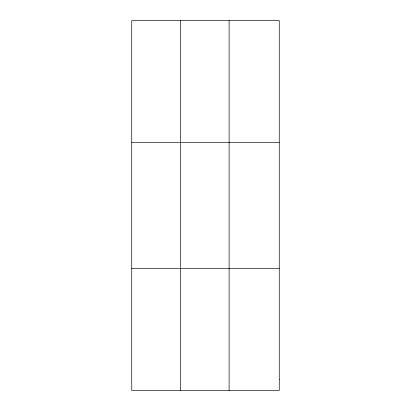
<?xml version="1.0" encoding="UTF-8"?>
<svg xmlns="http://www.w3.org/2000/svg" width="411" height="411" viewBox="0 0 411 411"><rect width="100%" height="100%" fill="white"/><g stroke="black" fill="none" stroke-linecap="round" stroke-linejoin="round"><path stroke-width="0.62" d="M180.424 390.45L180.424 20.55M229.102 390.45L229.102 20.55M131.746 142.617L279.254 142.617M131.746 268.383L279.254 268.383M279.254 379.353L279.254 390.45L131.746 390.45L131.746 20.55L279.254 20.55L279.254 379.353"/></g></svg>
